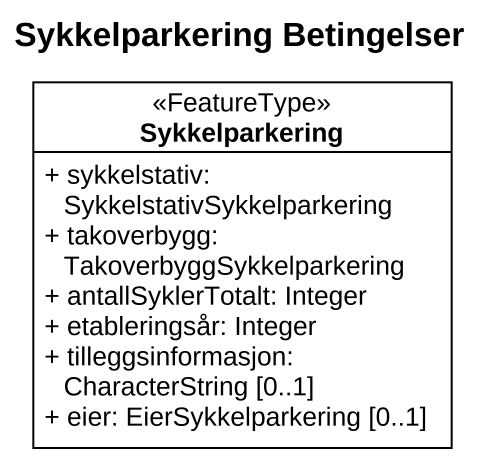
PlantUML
@startuml
title Sykkelparkering Betingelser
hide circle
hide empty members
skinparam classAttributeIconSize 0
class Sykkelparkering <<FeatureType>> {
  + sykkelstativ: SykkelstativSykkelparkering
  + takoverbygg: TakoverbyggSykkelparkering
  + antallSyklerTotalt: Integer
  + etableringsår: Integer
  + tilleggsinformasjon: CharacterString [0..1]
  + eier: EierSykkelparkering [0..1]
}
@enduml
